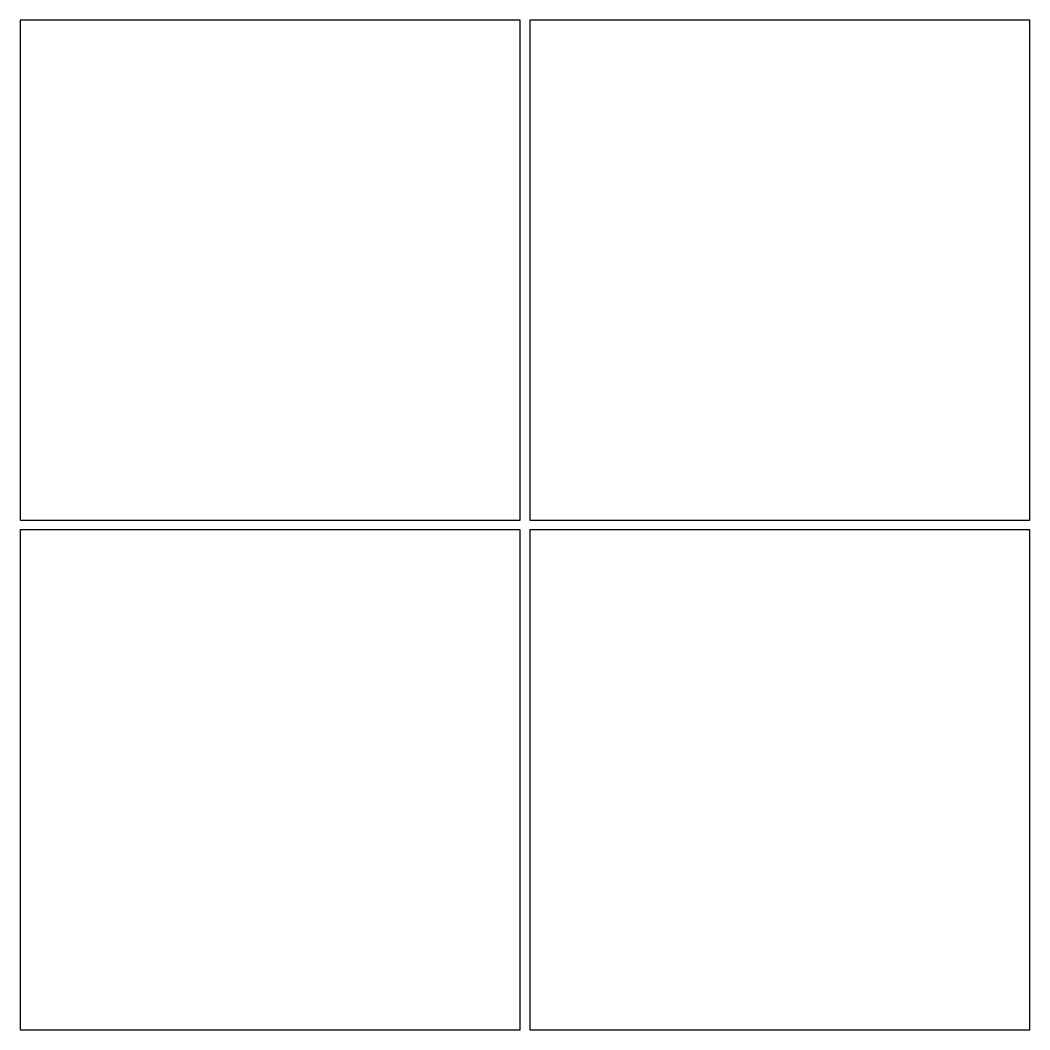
# Model space of a CAD drawing. Extents: x 1 to 102, y 1 to 102.
import ezdxf

# ---------------------------------------------------------------- set-up
doc = ezdxf.new("R2010")
doc.units = 0
doc.layers.add('DEFAULT', color=7, linetype='CONTINUOUS')

msp = doc.modelspace()

# ---------------------------------------------------------------- linework, layer by layer
at = {"layer": 'DEFAULT'}
for points in [[(1, 52), (51, 52), (51, 102), (1, 102)], [(52, 52), (102, 52), (102, 102), (52, 102)], [(1, 1), (51, 1), (51, 51), (1, 51)], [(52, 1), (102, 1), (102, 51), (52, 51)]]:
    msp.add_lwpolyline(points, close=True, dxfattribs=at)

doc.saveas('drawing.dxf')
